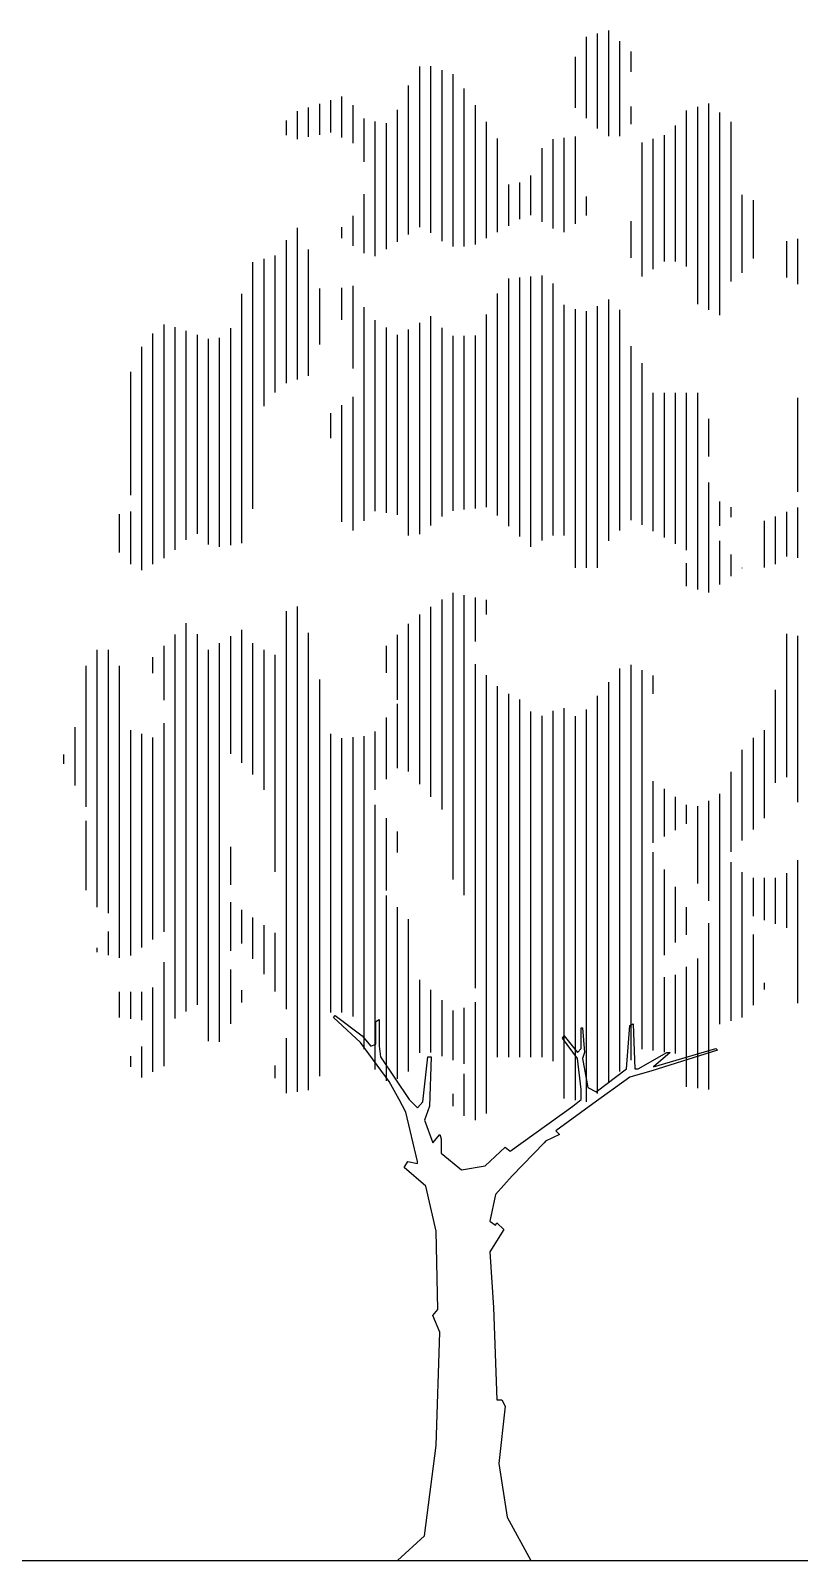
# Model space of a CAD drawing. Header units: millimetres. Extents: x 217.2 to 255.1, y 166.7 to 190.9.
# Drawn here: x 244.894 to 246.913, y 166.725 to 170.741 of the extents above; entities that cross this region are included whole.
import ezdxf

# ---------------------------------------------------------------- set-up
doc = ezdxf.new("R2010")
doc.units = ezdxf.units.MM
doc.layers.add('s', color=145, linetype='Continuous')
doc.layers.add('trees', color=104, linetype='Continuous')

msp = doc.modelspace()

# ---------------------------------------------------------------- linework, layer by layer
at = {"layer": 's', "color": 0}
msp.add_line((217.1888, 166.7248), (255.1288, 166.7248), dxfattribs=at)
at = {"layer": 'trees', "color": 97, "true_color": 0x279b30}
for p, q in [((246.3834, 170.4836), (246.3834, 170.7329)), ((246.4126, 170.4641), (246.4126, 170.7409)), ((246.3542, 170.5111), (246.3542, 170.7243)), ((246.4418, 170.4641), (246.4418, 170.7134)), ((246.3251, 170.5386), (246.3251, 170.6719)), ((246.471, 170.6328), (246.471, 170.6859)), ((245.9163, 170.2247), (245.9163, 170.6466)), ((245.9455, 170.2101), (245.9455, 170.6474)), ((246.0039, 170.1745), (246.0039, 170.6263)), ((245.5952, 170.456), (245.5952, 170.5297)), ((245.6535, 170.4675), (245.6535, 170.5486)), ((245.6827, 170.4733), (245.6827, 170.5581)), ((245.7119, 170.4602), (245.7119, 170.5675)), ((245.7411, 170.445), (245.7411, 170.5454)), ((245.8579, 170.1866), (245.8579, 170.5328)), ((246.0623, 170.1797), (246.0623, 170.5455)), ((246.471, 170.4949), (246.471, 170.5415)), ((246.617, 170.1215), (246.617, 170.5313)), ((245.7995, 170.1485), (245.7995, 170.5026)), ((245.8287, 170.1675), (245.8287, 170.4981)), ((246.0915, 170.1959), (246.0915, 170.5017)), ((246.7046, 169.9942), (246.7046, 170.5256)), ((246.7338, 170.0822), (246.7338, 170.5017)), ((246.1207, 170.212), (246.1207, 170.458)), ((246.2667, 170.2214), (246.2667, 170.4557)), ((246.2959, 170.2118), (246.2959, 170.4593)), ((246.3251, 170.2337), (246.3251, 170.463)), ((246.5002, 170.0951), (246.5002, 170.4476)), ((246.5586, 170.1348), (246.5586, 170.4668)), ((246.2375, 170.2389), (246.2375, 170.4322)), ((246.1791, 170.246), (246.1791, 170.3419)), ((246.2083, 170.2563), (246.2083, 170.3609)), ((245.7703, 170.1565), (245.7703, 170.3118)), ((246.3542, 170.2556), (246.3542, 170.3058)), ((246.7922, 170.143), (246.7922, 170.2959)), ((246.471, 170.1444), (246.471, 170.2407)), ((245.566, 169.8156), (245.566, 170.1907)), ((246.8798, 170.093), (246.8798, 170.1879)), ((246.1791, 169.4128), (246.1791, 170.0926)), ((246.4126, 169.4016), (246.4126, 170.0347)), ((245.9747, 169.4655), (245.9747, 169.9604)), ((245.1572, 169.521), (245.1572, 169.8451)), ((246.5002, 169.4435), (246.5002, 169.8681))]:
    msp.add_line(p, q, dxfattribs=at)
at = {"layer": 'trees', "color": 97, "true_color": 0x25742c}
for p, q in [((245.9747, 170.1877), (245.9747, 170.6368)), ((245.8871, 170.2056), (245.8871, 170.5972)), ((246.0331, 170.1745), (246.0331, 170.5893)), ((245.6243, 170.4617), (245.6243, 170.5392)), ((246.6462, 170.0225), (246.6462, 170.5405)), ((246.6754, 170.0083), (246.6754, 170.5495)), ((245.7703, 170.3962), (245.7703, 170.5098)), ((246.5878, 170.1347), (246.5878, 170.4916)), ((246.5294, 170.115), (246.5294, 170.4569)), ((246.1499, 170.2282), (246.1499, 170.3372)), ((246.763, 170.1046), (246.763, 170.3097)), ((245.5952, 169.8252), (245.5952, 170.2234)), ((245.6243, 169.8348), (245.6243, 170.1662)), ((246.909, 170.0752), (246.909, 170.1941)), ((245.4784, 169.4853), (245.4784, 170.1326)), ((245.5368, 169.791), (245.5368, 170.1509)), ((246.1499, 169.4403), (246.1499, 170.0898)), ((245.4492, 169.3957), (245.4492, 170.0502)), ((245.6535, 169.9167), (245.6535, 170.0641)), ((246.2667, 169.4157), (246.2667, 170.0773)), ((245.7703, 169.4538), (245.7703, 170.0146)), ((246.4418, 169.4286), (246.4418, 170.0082)), ((245.2448, 169.3557), (245.2448, 169.9696)), ((245.7995, 169.4791), (245.7995, 169.9806)), ((245.9455, 169.442), (245.9455, 169.991)), ((246.0915, 169.4897), (246.0915, 169.9957)), ((246.3542, 169.3302), (246.3542, 170.0045)), ((245.2156, 169.3399), (245.2156, 169.946)), ((245.8579, 169.4701), (245.8579, 169.9418)), ((245.8871, 169.4157), (245.8871, 169.9558)), ((246.0039, 169.4805), (246.0039, 169.9399)), ((246.5294, 169.4268), (246.5294, 169.7896)), ((246.617, 169.3765), (246.617, 169.7896)), ((246.6462, 169.274), (246.6462, 169.7896)), ((246.909, 169.5303), (246.909, 169.7767)), ((246.6754, 169.6229), (246.6754, 169.7214)), ((246.6754, 169.2655), (246.6754, 169.5547)), ((246.8506, 169.3402), (246.8506, 169.4655)), ((246.8798, 169.3605), (246.8798, 169.4774)), ((246.7046, 169.287), (246.7046, 169.401)), ((245.9747, 168.696), (245.9747, 169.2478)), ((246.8798, 168.7811), (246.8798, 169.1573)), ((246.909, 168.7153), (246.909, 169.1519)), ((245.128, 168.3063), (245.128, 169.0733)), ((246.0915, 167.898), (246.0915, 169.0486)), ((245.6535, 167.9958), (245.6535, 169.0374)), ((245.2448, 168.3753), (245.2448, 168.923)), ((246.6754, 167.9614), (246.6754, 168.3981)), ((246.6462, 167.9647), (246.6462, 168.3047))]:
    msp.add_line(p, q, dxfattribs=at)
at = {"layer": 'trees', "color": 99, "true_color": 0x1a511e}
for p, q in [((245.566, 170.4664), (245.566, 170.5051)), ((245.7411, 170.1762), (245.7411, 170.2544)), ((245.7119, 170.1958), (245.7119, 170.2249)), ((245.5076, 169.7554), (245.5076, 170.1418)), ((246.2083, 169.3853), (246.2083, 170.0954)), ((245.7119, 169.9815), (245.7119, 170.0655)), ((245.7411, 169.8535), (245.7411, 170.0713)), ((246.3251, 169.3302), (246.3251, 170.0097)), ((246.3834, 169.3302), (246.3834, 170.0177)), ((245.274, 169.3779), (245.274, 169.9624)), ((245.3032, 169.4044), (245.3032, 169.9523)), ((245.3616, 169.3914), (245.3616, 169.932)), ((245.42, 169.3897), (245.42, 169.9599)), ((245.8287, 169.4747), (245.8287, 169.9612)), ((246.0331, 169.4836), (246.0331, 169.9399)), ((245.1864, 169.3241), (245.1864, 169.9109)), ((246.471, 169.4556), (246.471, 169.9129)), ((245.7411, 169.4285), (245.7411, 169.7791)), ((246.5586, 169.41), (246.5586, 169.7896)), ((245.6827, 169.6708), (245.6827, 169.7369)), ((245.7119, 169.4511), (245.7119, 169.758)), ((246.7046, 169.4411), (246.7046, 169.5051)), ((246.7338, 169.4635), (246.7338, 169.4899)), ((246.909, 169.3568), (246.909, 169.4892)), ((245.128, 169.3705), (245.128, 169.4712)), ((245.1572, 169.3401), (245.1572, 169.4787)), ((246.8214, 169.3312), (246.8214, 169.4536)), ((246.7338, 169.3085), (246.7338, 169.3658)), ((246.617, 169.2827), (246.617, 169.3429)), ((246.763, 169.3299), (246.763, 169.3306)), ((246.0039, 168.5121), (246.0039, 169.2648)), ((246.0623, 169.1368), (246.0623, 169.2526)), ((246.0915, 169.2081), (246.0915, 169.2464)), ((245.566, 168.1722), (245.566, 169.2168)), ((245.9163, 168.7627), (245.9163, 169.2084)), ((245.9455, 168.7294), (245.9455, 169.2281)), ((245.3032, 168.1656), (245.3032, 169.1855)), ((245.4492, 168.8188), (245.4492, 169.1681)), ((245.8871, 168.796), (245.8871, 169.1833)), ((245.2448, 168.9831), (245.2448, 169.1257)), ((245.3324, 168.1834), (245.3324, 169.1567)), ((245.3908, 168.0863), (245.3908, 169.1332)), ((245.42, 168.8423), (245.42, 169.1513)), ((245.6243, 167.9593), (245.6243, 169.1603)), ((245.8287, 169.0546), (245.8287, 169.1259)), ((245.8579, 168.984), (245.8579, 169.1546)), ((245.0988, 168.4243), (245.0988, 169.1151)), ((245.2156, 169.0538), (245.2156, 169.0959)), ((245.5076, 168.7473), (245.5076, 169.1152)), ((245.0404, 168.7031), (245.0404, 169.0736)), ((246.0623, 168.227), (246.0623, 169.0773)), ((246.471, 168.0378), (246.471, 169.0761)), ((246.5002, 168.0667), (246.5002, 169.0619)), ((246.5294, 168.9999), (246.5294, 169.0478)), ((246.1207, 168.046), (246.1207, 169.0199)), ((246.4126, 167.9797), (246.4126, 169.0302)), ((246.8506, 168.7659), (246.8506, 169.0105)), ((245.8579, 168.8042), (245.8579, 168.9735)), ((246.1499, 168.046), (246.1499, 168.9996)), ((246.3834, 167.9507), (246.3834, 168.9946)), ((245.8287, 168.7759), (245.8287, 168.9373)), ((246.2083, 168.046), (246.2083, 168.9536)), ((246.2375, 168.046), (246.2375, 168.9422)), ((246.2667, 168.0351), (246.2667, 168.9554)), ((246.3251, 167.933), (246.3251, 168.9408)), ((245.0112, 168.7594), (245.0112, 168.9122)), ((245.1572, 168.3131), (245.1572, 168.9044)), ((245.1864, 168.3338), (245.1864, 168.8947)), ((245.2156, 168.3545), (245.2156, 168.8851)), ((245.6827, 168.1633), (245.6827, 168.8948)), ((245.7119, 168.1633), (245.7119, 168.883)), ((245.7411, 168.1524), (245.7411, 168.8857)), ((245.7995, 168.7475), (245.7995, 168.9012)), ((246.7922, 168.6439), (246.7922, 168.8839)), ((246.8214, 168.6735), (246.8214, 168.904)), ((244.982, 168.8156), (244.982, 168.8409)), ((246.5294, 168.6084), (246.5294, 168.7707)), ((246.7338, 168.5848), (246.7338, 168.7949)), ((246.5586, 168.6251), (246.5586, 168.75)), ((246.5878, 168.6418), (246.5878, 168.7293)), ((246.7046, 168.1325), (246.7046, 168.7368)), ((246.617, 168.6585), (246.617, 168.7086)), ((246.6462, 168.5021), (246.6462, 168.7052)), ((245.0404, 168.4839), (245.0404, 168.6662)), ((245.8287, 168.4838), (245.8287, 168.6735)), ((245.8579, 168.5834), (245.8579, 168.6382)), ((245.42, 168.4987), (245.42, 168.5978)), ((246.5294, 168.0631), (246.5294, 168.5843)), ((246.909, 168.1874), (246.909, 168.5635)), ((246.5586, 168.3133), (246.5586, 168.5387)), ((246.7338, 168.1411), (246.7338, 168.5574)), ((246.763, 168.1498), (246.763, 168.5317)), ((246.8798, 168.3853), (246.8798, 168.5286)), ((246.5878, 168.3467), (246.5878, 168.493)), ((246.7922, 168.4158), (246.7922, 168.5164)), ((246.8214, 168.4056), (246.8214, 168.5164)), ((246.8506, 168.3955), (246.8506, 168.5165)), ((245.42, 168.3248), (245.42, 168.4527)), ((245.8287, 167.9834), (245.8287, 168.4705)), ((245.8579, 167.9886), (245.8579, 168.4394)), ((246.617, 168.3671), (246.617, 168.4395)), ((245.4492, 168.3444), (245.4492, 168.4325)), ((245.4784, 168.3042), (245.4784, 168.4124)), ((245.8871, 168.008), (245.8871, 168.4083)), ((245.0988, 168.314), (245.0988, 168.3756)), ((245.5076, 168.2639), (245.5076, 168.3923)), ((245.5368, 168.2184), (245.5368, 168.3722)), ((246.7922, 168.1821), (246.7922, 168.3682)), ((245.0696, 168.3217), (245.0696, 168.3327)), ((245.2448, 168.0226), (245.2448, 168.2955)), ((246.617, 167.9679), (246.617, 168.2832)), ((245.42, 168.1331), (245.42, 168.2757)), ((245.9163, 168.0574), (245.9163, 168.2492)), ((246.5586, 168.0594), (246.5586, 168.2561)), ((246.5878, 168.0558), (246.5878, 168.2618)), ((246.8214, 168.2238), (246.8214, 168.241)), ((245.128, 168.15), (245.128, 168.217)), ((245.1572, 168.1467), (245.1572, 168.217)), ((245.1864, 168.1434), (245.1864, 168.217)), ((245.2156, 168.0074), (245.2156, 168.2291)), ((245.4492, 168.1898), (245.4492, 168.2215)), ((245.9455, 168.0585), (245.9455, 168.2224)), ((246.0039, 168.0382), (246.0039, 168.1688)), ((246.0331, 168.0281), (246.0331, 168.1754)), ((246.0623, 167.8805), (246.0623, 168.1906)), ((245.566, 167.9512), (245.566, 168.0959)), ((245.1572, 168.0205), (245.1572, 168.0481)), ((245.1864, 167.9922), (245.1864, 168.0738)), ((245.5368, 167.9905), (245.5368, 168.0242)), ((246.0331, 167.892), (246.0331, 168.0025)), ((246.0039, 167.9171), (246.0039, 167.9494)), ((246.1408, 167.8099), (246.1538, 167.7989))]:
    msp.add_line(p, q, dxfattribs=at)
at = {"layer": 'trees', "color": 64, "true_color": 0x78b116}
for p, q in [((246.2375, 169.4026), (246.2375, 170.0983)), ((246.1207, 169.4678), (246.1207, 170.0507)), ((246.2959, 169.4157), (246.2959, 170.0206)), ((245.9163, 169.4185), (245.9163, 169.9734)), ((245.3324, 169.4197), (245.3324, 169.9421)), ((245.3908, 169.3856), (245.3908, 169.9341)), ((246.0623, 169.4866), (246.0623, 169.9406)), ((246.5878, 169.3933), (246.5878, 169.7896)), ((246.0331, 168.4712), (246.0331, 169.2587)), ((245.5952, 167.9552), (245.5952, 169.2289)), ((245.274, 168.1477), (245.274, 169.1556)), ((245.4784, 168.7882), (245.4784, 169.1324)), ((245.0696, 168.4395), (245.0696, 169.1151)), ((245.5368, 168.5322), (245.5368, 169.102)), ((246.4418, 168.0087), (246.4418, 169.0659)), ((246.1791, 168.046), (246.1791, 168.9847)), ((246.2959, 167.9375), (246.2959, 168.9619)), ((246.3542, 167.9284), (246.3542, 168.9589)), ((245.7703, 168.0673), (245.7703, 168.8884)), ((246.763, 168.6144), (246.763, 168.8529)), ((245.7995, 168.0132), (245.7995, 168.7087)), ((245.9747, 168.0484), (245.9747, 168.1956))]:
    msp.add_line(p, q, dxfattribs=at)
at = {"layer": 'trees', "color": 84, "true_color": 0x2aaf18}
for p, q in [((245.3616, 168.0877), (245.3616, 169.1152)), ((246.6754, 168.4559), (246.6754, 168.7185))]:
    msp.add_line(p, q, dxfattribs=at)
at = {"layer": 'trees', "color": 49, "true_color": 0x594322}
for p, q in [((245.6895, 168.1496), (245.6945, 168.1557)), ((245.7605, 168.0848), (245.6895, 168.1496)), ((245.6945, 168.1557), (245.7655, 168.1019)), ((245.8006, 168.1398), (245.8096, 168.1447)), ((245.8006, 168.0799), (245.8006, 168.1398)), ((245.8096, 168.1447), (245.8096, 168.075)), ((246.3399, 168.1227), (246.3439, 168.1227)), ((246.3399, 168.0689), (246.3399, 168.1227)), ((246.3439, 168.1227), (246.3489, 168.0579)), ((246.459, 168.0152), (246.468, 168.1288)), ((246.468, 168.1288), (246.477, 168.1337)), ((246.477, 168.1337), (246.481, 168.0152)), ((245.8356, 167.9822), (245.7605, 168.0848)), ((245.7655, 168.1019), (245.7876, 168.075)), ((245.7876, 168.075), (245.8006, 168.0799)), ((246.2909, 168.0958), (246.2959, 168.1019)), ((246.3309, 168.042), (246.2909, 168.0958)), ((246.2959, 168.1019), (246.3309, 168.0579)), ((245.8096, 168.075), (245.8136, 168.0469)), ((245.8136, 168.0469), (245.8886, 167.9345)), ((245.9246, 167.9284), (245.9376, 168.0469)), ((245.9376, 168.0469), (245.9466, 168.0469)), ((245.9466, 168.0469), (245.9416, 167.9174)), ((246.3309, 168.0579), (246.3399, 168.0689)), ((246.3399, 167.9614), (246.3309, 168.042)), ((246.3489, 168.0579), (246.3439, 168.042)), ((246.3439, 168.042), (246.3579, 167.9663)), ((246.49, 168.0152), (246.565, 168.0579)), ((246.6981, 168.064), (246.526, 168.0103)), ((246.53, 168.0201), (246.6941, 168.0689)), ((246.574, 168.0579), (246.53, 168.0201)), ((246.565, 168.0579), (246.574, 168.0579)), ((246.6941, 168.0689), (246.6981, 168.064)), ((246.3799, 167.9553), (246.459, 168.0152)), ((246.526, 168.0103), (246.468, 167.9932)), ((246.481, 168.0152), (246.49, 168.0152)), ((245.8626, 167.9345), (245.8356, 167.9822)), ((246.3399, 167.9345), (246.3399, 167.9614)), ((246.3579, 167.9663), (246.3799, 167.9553)), ((246.468, 167.9932), (246.3709, 167.9235)), ((245.8796, 167.9015), (245.8626, 167.9345)), ((245.8886, 167.9345), (245.9106, 167.9125)), ((245.9106, 167.9125), (245.9246, 167.9284)), ((245.9416, 167.9174), (245.9286, 167.8808)), ((246.1538, 167.7989), (246.3179, 167.9174)), ((246.3709, 167.9235), (246.2738, 167.8527)), ((246.3179, 167.9174), (246.3399, 167.9345)), ((245.9106, 167.772), (245.8796, 167.9015)), ((245.9286, 167.8808), (245.9507, 167.8209)), ((245.9507, 167.8209), (245.9687, 167.8429)), ((245.9687, 167.8429), (245.9727, 167.8319)), ((246.2829, 167.8429), (246.2468, 167.8258)), ((246.2738, 167.8527), (246.2829, 167.8429)), ((245.9727, 167.8319), (245.9727, 167.794)), ((246.0877, 167.761), (246.1408, 167.8099)), ((246.2428, 167.8209), (246.1588, 167.7341)), ((246.2468, 167.8258), (246.2428, 167.8209)), ((245.8756, 167.7561), (245.8846, 167.772)), ((245.8846, 167.772), (245.9106, 167.7671)), ((245.9106, 167.7671), (245.9106, 167.772)), ((245.9727, 167.794), (246.0257, 167.75)), ((246.0257, 167.75), (246.0877, 167.761)), ((245.9326, 167.7073), (245.8756, 167.7561)), ((246.1588, 167.7341), (246.1148, 167.6853)), ((245.9597, 167.5887), (245.9326, 167.7073)), ((246.1148, 167.6853), (246.1007, 167.6156)), ((246.1007, 167.6156), (246.1148, 167.6046)), ((246.1148, 167.6046), (246.1188, 167.6107)), ((246.1188, 167.6107), (246.1368, 167.5936)), ((245.9637, 167.3835), (245.9597, 167.5887)), ((246.1368, 167.5936), (246.1007, 167.535)), ((246.1007, 167.535), (246.1097, 167.3883)), ((245.9507, 167.3676), (245.9637, 167.3835)), ((245.9687, 167.3236), (245.9507, 167.3676)), ((246.1097, 167.3883), (246.1188, 167.1464))]:
    msp.add_line(p, q, dxfattribs=at)
at = {"layer": 'trees', "color": 47, "true_color": 0x8d6a35}
for p, q in [((245.9597, 167.0267), (245.9687, 167.3236)), ((246.1188, 167.1464), (246.1318, 167.1464)), ((246.1408, 167.1293), (246.1238, 166.979)), ((246.1318, 167.1464), (246.1408, 167.1293)), ((245.9286, 166.7896), (245.9597, 167.0267)), ((246.1238, 166.979), (246.1458, 166.8385)), ((246.1458, 166.8385), (246.2083, 166.7248)), ((245.8579, 166.7248), (245.9286, 166.7896))]:
    msp.add_line(p, q, dxfattribs=at)

doc.saveas('drawing.dxf')
